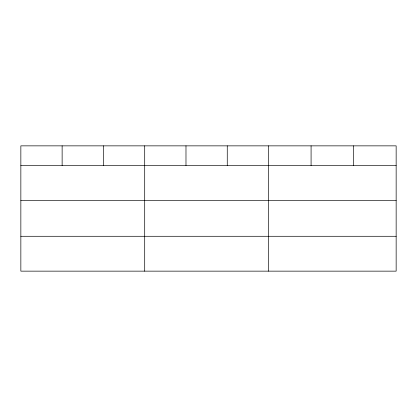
<?xml version="1.0" encoding="UTF-8"?>
<svg xmlns="http://www.w3.org/2000/svg" width="417" height="417" viewBox="0 0 417 417"><rect width="100%" height="100%" fill="white"/><g stroke="black" fill="none" stroke-linecap="round" stroke-linejoin="round"><path stroke-width="0.63" d="M396.15 200.374L396.15 145.856L20.85 145.856L20.85 271.144L396.15 271.144L396.15 200.374L20.85 200.374M20.85 165.518L396.15 165.518M20.85 236.288L396.15 236.288M353.616 145.856L353.616 165.518M311.082 145.856L311.082 165.518M268.548 145.856L268.548 271.144M227.265 145.856L227.265 165.518M185.982 145.856L185.982 165.518M144.699 145.856L144.699 271.144M103.416 145.856L103.416 165.518M62.133 145.856L62.133 165.518"/></g></svg>
